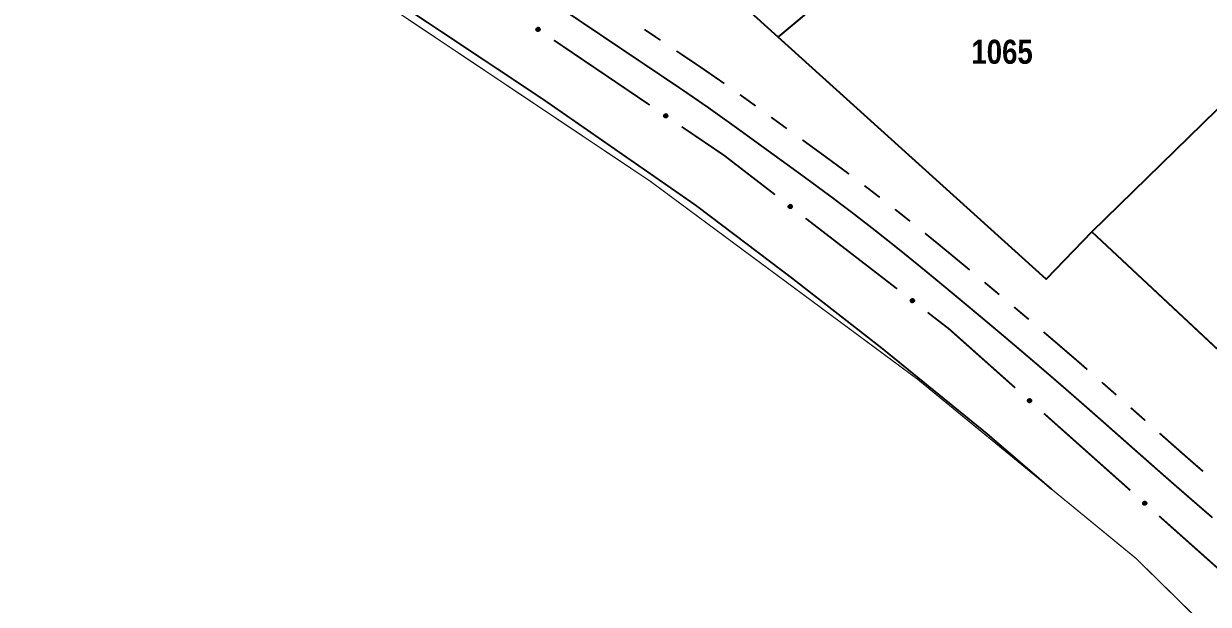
# Model space of a CAD drawing. Extents: x 203591 to 208218, y 4854879 to 4857795.
# Drawn here: x 204251.3 to 204374.2, y 4855585.4 to 4855645.6 of the extents above; entities that cross this region are included whole.
import ezdxf
from ezdxf.enums import TextEntityAlignment as Align

# ---------------------------------------------------------------- set-up
doc = ezdxf.new("R2010")
doc.units = 0
doc.header["$LTSCALE"] = 1.5
doc.header["$MEASUREMENT"] = 0
doc.linetypes.add('TRACO_05', pattern=[11, 7, -1, 0.5, -1, 0.5, -1])
for name, color, linetype in [('CD-MALHA-LOTES', 40, 'CONTINUOUS'), ('HD-VALAS-DRENOS', 170, 'CONTINUOUS'), ('LM-LIM-SETOR-FISCAL', 7, 'CONTINUOUS'), ('RU-QUADRAS', 210, 'CONTINUOUS'), ('SV-EIXO-ROD-ESTR', 7, 'CONTINUOUS'), ('SV-FX-DOM-FED', 20, 'CONTINUOUS'), ('SV-ROD-ESTADUAIS', 20, 'CONTINUOUS'), ('Th_NmrPorta', 7, 'CONTINUOUS')]:
    doc.layers.add(name, color=color, linetype=linetype)
doc.styles.get("Standard").update_dxf_attribs({"font": 'swisscbo.ttf'})
doc.linetypes.add('Limite', pattern='A,20,-3,[130,ltypeshp.shx,S=6.35,R=0,X=0,Y=0],-3,20', length=46)

msp = doc.modelspace()

# ---------------------------------------------------------------- linework, layer by layer
at = {"layer": 'CD-MALHA-LOTES', "linetype": 'Continuous', "flags": 128}
for points in [[(204329.6, 4855644.25), (204362.84, 4855672.05), (204358.27, 4855677.14)], [(204362.14, 4855624.03), (204411.12, 4855671.9)], [(204329.6, 4855644.25), (204322.46, 4855650.71)], [(204362.14, 4855624.03), (204357.39, 4855619.11), (204329.6, 4855644.25)], [(204385.68, 4855602.03), (204362.14, 4855624.03)]]:
    msp.add_lwpolyline(points, dxfattribs=at)
at = {"layer": 'HD-VALAS-DRENOS', "linetype": 'TRACO_05', "const_width": 0.18, "flags": 128}
msp.add_lwpolyline([(204357.996858, 4855597.290138), (204351.26, 4855603.08), (204340.36, 4855611.95), (204331.09, 4855619.18), (204321.04, 4855626.79), (204305.19, 4855637.8), (204279.91, 4855654.61)], dxfattribs=at)
at = {"layer": 'LM-LIM-SETOR-FISCAL', "linetype": 'Limite', "ltscale": 0.1, "const_width": 0.13, "flags": 128}
msp.add_lwpolyline([(205796.415, 4856248.315), (205682.51, 4856182.65), (205659.3, 4856170.51), (205621.44, 4856158.01), (205507.35, 4856123.37), (205407.36, 4856092.31), (205394.74, 4856089.5), (205362.25, 4856082.61), (205354.69, 4856080.34), (205337.55, 4856076.77), (205289.87, 4856073.56), (205229.36, 4856070.3), (205219.27, 4856069.56), (205147.92, 4856065.7), (205113.32, 4856064.4), (205090.92, 4856063.16), (205009.9, 4856058.92), (204851.88, 4856050.7), (204687.08, 4856042.13), (204637.14, 4856038.78), (204603.03, 4856036.66), (204553.89, 4856035.32), (204520.66, 4856035.13), (204502.57, 4856037.61), (204484.57, 4856041.23), (204412.67, 4856060.75), (204330.68, 4856083.79), (204299.16, 4856093.11), (204270.41, 4856101.78), (204253.26, 4856107.22), (204244.69, 4856110.17), (204218.41, 4856111.79), (204202.69, 4856112.17), (204189.55, 4856111.98), (204142.89, 4856109.12), (204035.38, 4856102.27), (203993.42, 4856098.93), (203985.94, 4856098.57), (203969, 4856097.51), (203907.01, 4856092.75), (203828.45, 4856087.6), (203806.83, 4856085.89), (203745.43, 4856081.58), (203724.99, 4856080.15), (203677.22, 4856076.56), (203633.71, 4856071.22), (203591.04, 4856063.51), (203660.37, 4856023.03), (203705.27, 4855996.41), (203743.77, 4855973.31), (203818.31, 4855928.72), (203887.09, 4855887.86), (203952.66, 4855848.85), (204025, 4855805.96), (204088.2, 4855766.95), (204107.49, 4855755.62), (204177.8, 4855715.26), (204283.05, 4855651.55), (204316.3, 4855629.3), (204344.05, 4855608.74), (204359.413431, 4855596.133587), (204366.73, 4855590.13), (204395.58, 4855561.78), (204414.87, 4855540.12), (204436.53, 4855514.57), (204458.95, 4855485.04), (204486.36, 4855444.86), (204505.82, 4855416.26), (204534.16, 4855377.59), (204568.85, 4855328.27), (204604.98, 4855276.24), (204637.1, 4855229.79), (204661.77, 4855193.9), (204679.77, 4855167.91), (204703.32, 4855133.45), (204736.81, 4855084.64), (204752.67, 4855062.31), (204783.23, 4855019.37), (204803.12, 4854991.18), (204834.249649, 4854948.199642), (204845.64, 4854959.83), (204876.75, 4854964.71), (204914.35, 4854970.84), (204996.87, 4854983.31), (205090.66, 4854997.71), (205105.98, 4854999.94), (205187.94, 4855012.05), (205245.94, 4855021.11), (205272.68, 4855025.85), (205289.82, 4855028.52), (205353.63, 4855038.1), (205379.87, 4855044.32), (205380.17, 4855053.59), (205399.55, 4855054.95), (205426.54, 4855056.03), (205437.99, 4855056.62), (205499.63, 4855060.67), (205539.31, 4855063.19), (205567.09, 4855064.98), (205582.41, 4855066.09), (205635.91, 4855070), (205692.95, 4855073.42), (205739.37, 4855076.32), (205755.85, 4855076.88), (205779.09, 4855078.91), (205796.39, 4855080.33), (205832.27, 4855082.2), (205855.36, 4855083.58), (205884.96, 4855084.97), (205904.85, 4855085.43), (205945.85, 4855088.06), (205975.45, 4855089.94), (205990.04, 4855090.61), (206010.45, 4855091.62), (206021.42, 4855091.93), (206022.38, 4855094.63), (206023.19, 4855099.07), (206023.73, 4855105.32), (206023.73, 4855114.57), (206023.61, 4855122.77), (206023.73, 4855128.91), (206023.31, 4855148.74), (206059.09, 4855155.08), (206090.43, 4855139.24), (206138.56, 4855111.07), (206178.75, 4855088.19), (206206.79, 4855072.52), (206222.46, 4855062.86), (206230.38, 4855057.64), (206237.19, 4855052.51), (206245.02, 4855046.96), (206277.61, 4855028.92), (206315.11, 4855009.06), (206322.43, 4855004.94), (206334.61, 4854998.15), (206344.05, 4854991.94), (206370.01, 4854978.16), (206377.13, 4854974.52), (206383.62, 4854970.88), (206391.86, 4854965.97), (206400.96, 4854960.99), (206409.67, 4854956.24), (206418.06, 4854951.81), (206428.03, 4854946.58), (206436.74, 4854941.99), (206446.39, 4854936.45), (206454.94, 4854931.86), (206463.33, 4854927.27), (206473.94, 4854921.41), (206483.44, 4854916.66), (206493.49, 4854911.28), (206502.2, 4854906.53), (206509.16, 4854902.73), (206517.55, 4854899.17), (206528.48, 4854896), (206549.69, 4854889.67), (206564.41, 4854883.97), (206567.2, 4854879.08), (206570.83, 4854883.26), (206576.05, 4854891.17), (206582.86, 4854902.57), (206588.24, 4854910.17), (206594.1, 4854919.67), (206601.38, 4854929.09), (206611.99, 4854937.95), (206625.76, 4854949.98), (206640.32, 4854965.18), (206646.34, 4854973.73), (206650.93, 4854980.7), (206656.31, 4854989.4), (206659.8, 4854993.84), (206666.37, 4855000.56), (206674.91, 4855008.32), (206682.51, 4855016.24), (206687.1, 4855021.3), (206689.8, 4855026.21), (206695.97, 4855035.87), (206702.46, 4855046.95), (206709.74, 4855060.01), (206715.44, 4855068.88), (206721.77, 4855075.21), (206727.79, 4855082.65), (206732.22, 4855088.66), (206736.5, 4855097.05), (206739.58, 4855106.79), (206740.85, 4855116.29), (206741.17, 4855125.63), (206741.64, 4855134.02), (206741.17, 4855142.09), (206742.12, 4855150.72), (206742.75, 4855160.06), (206742.43, 4855173.36), (206743.07, 4855183.81), (206745.76, 4855192.36), (206748.45, 4855197.74), (206758.11, 4855205.5), (206768.24, 4855208.82), (206775.2, 4855210.56), (206778.84, 4855212.3), (206783.44, 4855216.26), (206786.6, 4855221.64), (206789.29, 4855225.29), (206792.14, 4855229.4), (206795.63, 4855232.73), (206801.01, 4855234.47), (206808.45, 4855236.21), (206816.52, 4855237.63), (206822.22, 4855240.17), (206827.6, 4855242.54), (206831.4, 4855244.28), (206836.63, 4855244.44), (206839.95, 4855243.97), (206842.19, 4855243.65), (206845.62, 4855240.46), (206849.62, 4855235.99), (206854.58, 4855232.12), (206859.64, 4855229.78), (206864.76, 4855227.39), (206870.2, 4855225.04), (206874.73, 4855222.3), (206878.92, 4855219.29), (206882.98, 4855215.83), (206887.98, 4855212.7), (206893.95, 4855209.85), (206900.29, 4855207.85), (206907.15, 4855206.19), (206913.73, 4855205.04), (206920.81, 4855203.6), (206927.56, 4855201.94), (206933.6, 4855200.48), (206939.89, 4855199.17), (206945.67, 4855197.5), (206951.88, 4855196.77), (206955.646692, 4855197.169441), (206957.306662, 4855197.34315), (206961.862616, 4855199.664984), (206966.527907, 4855198.429918), (206972.051755, 4855197.762708), (206977.408644, 4855196.392723), (206983.226231, 4855195.866614), (206988.517313, 4855195.575902), (206994.381656, 4855194.986132), (206999.439545, 4855194.39722), (207005.614593, 4855193.621657), (207012.363297, 4855193.601324), (207017.572169, 4855195.36525), (207023.03395, 4855199.405412), (207027.732957, 4855202.047994), (207032.274552, 4855204.906141), (207036.833943, 4855207.976499), (207041.709791, 4855210.664404), (207047.645836, 4855212.460922), (207053.627362, 4855214.050921), (207060.025663, 4855216.416757), (207065.622577, 4855219.182648), (207071.297192, 4855222.28006), (207076.000549, 4855226.442043), (207079.81713, 4855231.025691), (207081.103271, 4855236.760794), (207082.59759, 4855241.307754), (207088.023389, 4855243.939561), (207090.578395, 4855249.590665), (207089.808985, 4855256.17649), (207088.296416, 4855261.394437), (207091.682817, 4855264.782116), (207096.437455, 4855266.14688), (207101.10609, 4855269.633922), (207105.023599, 4855274.180832), (207109.741577, 4855275.556417), (207115.560457, 4855275.105675), (207120.834136, 4855274.222138), (207125.843848, 4855273.366924), (207131.736831, 4855271.630579), (207137.125757, 4855270.101991), (207140.28442, 4855270.079902), (207149.515925, 4855272.920652), (207159.750695, 4855279.150512), (207168.205506, 4855287.160332), (207178.440276, 4855293.835183), (207190.455007, 4855299.175063), (207198.909818, 4855306.294903), (207210.479558, 4855312.524764), (207226.054209, 4855320.312089), (207238.95892, 4855331.88183), (207248.7487, 4855350.571411), (207250.973651, 4855379.940753), (207256.758521, 4855404.860194), (207263.433371, 4855423.994765), (207271.888182, 4855446.689256), (207282.567942, 4855472.943668), (207294.805168, 4855494.970674), (207326.84445, 4855524.340016), (207365.558582, 4855558.159258), (207387.072345, 4855586.866424), (207407.157013, 4855615.155159), (207422.962295, 4855638.924947), (207434.532036, 4855666.069339), (207438.091956, 4855689.65381), (207436.311996, 4855734.152813), (207437.646966, 4855776.64936), (207435.867006, 4855804.683732), (207437.201976, 4855838.502973), (207442.986846, 4855862.087445), (207450.106687, 4855888.786846), (207460.341457, 4855908.811397), (207484.893222, 4855935.842551), (207514.888754, 4855951.474025), (207555.868566, 4855955.698748), (207618.394465, 4855944.291996), (207657.684388, 4855935.842551), (207679.230475, 4855930.772883), (207701.081061, 4855927.500978), (207727.335472, 4855933.285849), (207757.594794, 4855943.075629), (207797.198906, 4855948.41551), (207840.362939, 4855943.520619), (207880.857031, 4855931.060899), (207908.46854, 4855922.081144), (207928.081857, 4855916.750273), (207978.978222, 4855907.32502), (207988.919986, 4855905.773418), (208022.363859, 4855902.136547), (208058.853041, 4855901.246567), (208090.002343, 4855903.026527), (208114.955167, 4855908.683361), (208130.682304, 4855913.813432), (208161.847626, 4855928.407512), (208188.891822, 4855948.61949), (208218.286591, 4855981.057933), (208187.445907, 4855991.449903), (208165.321069, 4856010.222493), (208159.224361, 4856022.94), (208156.58974, 4856039.12589), (208148.685879, 4856065.472094), (208141.72335, 4856085.385589), (208131.121743, 4856100.600365), (208114.978287, 4856123.563692), (208106.091421, 4856139.449948), (208093.205298, 4856162.116022), (208084.73682, 4856199.326829), (208076.797221, 4856229.27502), (208073.616124, 4856257.1496), (208067.838157, 4856284.431712), (208065.021572, 4856320.096316), (208063.518292, 4856367.226456), (208062.416051, 4856397.165935), (208051.054374, 4856419.94066), (208041.168955, 4856425.250761), (208034.147983, 4856457.455812), (208021.67975, 4856492.348298), (208031.159526, 4856541.689942), (208020.976111, 4856586.808408), (208019.467809, 4856600.268866), (208028.327718, 4856624.553543), (208027.926294, 4856671.90573), (208026.162133, 4856750.628679), (208030.440265, 4856795.701991), (208034.406877, 4856848.418794), (208036.125381, 4856871.257936), (208022.299519, 4856927.922659), (208010.560024, 4856953.886397), (208008.303255, 4856989.771934), (207999.795743, 4857038.357717), (207992.204293, 4857055.360826), (207973.187812, 4857100.767903), (207964.482023, 4857136.653753), (207955.32649, 4857174.790688), (207947.06, 4857205.66), (207936.24, 4857242.09), (207927.67, 4857273.58), (207918.98, 4857320.37), (207891.61, 4857379.79), (207864.78, 4857442.58), (207832.53, 4857508.13), (207814.62, 4857556.12), (207809.96, 4857575.68), (207785.03, 4857617.04), (207772.89, 4857638.07), (207748.63, 4857685.56), (207726.14, 4857726.05), (207670.54, 4857791.94), (207637.716929, 4857752.579866), (207327.499503, 4857249.046871), (207320.676618, 4857251.493261), (207314.080136, 4857253.877844), (207301.63279, 4857226.347664), (207278.712679, 4857178.433894), (207276.5774, 4857174.787641), (207262.892453, 4857152.57806), (207252.462304, 4857134.399802), (207240.885989, 4857115.917861), (207229.906692, 4857098.269253), (207214.91377, 4857077.033986), (207202.397592, 4857060.643753), (207187.795384, 4857042.763498), (207183.851205, 4857038.068132), (207172.84771, 4857025.964287), (207149.87276, 4857002.228535), (207122.979462, 4856978.24558), (207115.279823, 4856971.792429), (207096.554824, 4856956.721089), (207093.179038, 4856954.256239), (207063.969674, 4856931.265115), (207039.009706, 4856911.05036), (207002.55255, 4856880.952023), (206995.622513, 4856875.427191), (206955.697742, 4856843.197587), (206925.76, 4856819.17), (206889.95, 4856790.29), (206863.87, 4856769.12), (206847.05, 4856755.62), (206812.934473, 4856729.478313), (206791.2, 4856713), (206771.48, 4856697.98), (206751.62, 4856684.07), (206724.81, 4856665.42), (206695.34, 4856644.45), (206670.42, 4856628.03), (206663.08, 4856623.07), (206633.21, 4856602.21), (206600.85, 4856580.16), (206591.4, 4856573.83), (206573.31, 4856561.53), (206563.13, 4856555.38), (206553.22, 4856549.54), (206544.9, 4856545.03), (206536.19, 4856541.04), (206524.84, 4856536.19), (206513.22, 4856531.58), (206498.3, 4856526.31), (206481.81, 4856521.39), (206460.98, 4856515.61), (206436.55, 4856509.25), (206404.85, 4856501.32), (206376.503498, 4856494.172169), (206338.854515, 4856484.264542), (206332.61, 4856481.61), (206321.41, 4856478.45), (206309.98, 4856474.91), (206297.27, 4856470.73), (206283.09, 4856465.93), (206265.98, 4856460.4), (206237.37, 4856450.17), (206227.79, 4856446.64), (206207.64, 4856438.98), (206187.88, 4856431.02), (206170.1, 4856423.58), (206145.59, 4856412.49), (206123.09, 4856402.3), (206095.56, 4856389.84), (206084.72388, 4856385.188271), (206064.4, 4856375.95), (206043.92, 4856366.69), (206002.95, 4856348.23), (205973.98, 4856334.81), (205918.83, 4856309.59), (205889.94, 4856296.39), (205871.28, 4856287.81), (205863.09, 4856283.51), (205834.67, 4856269.04), (205796.415, 4856248.315)], dxfattribs=at)
at = {"layer": 'RU-QUADRAS', "color": 6, "linetype": 'Continuous'}
msp.add_lwpolyline([(204491.62, 4855470.4), (204485.12, 4855481.46), (204492.52, 4855486.1, -0.010500238), (204454.05, 4855542.74), (204439.3, 4855563.81), (204437.19, 4855561.7), (204409.28, 4855590.32), (204403.48, 4855585.4), (204362.14, 4855624.03), (204357.39, 4855619.11), (204322.46, 4855650.71), (204310.34, 4855660.2), (204335.62, 4855709.18), (204334.39, 4855715.33), (204456.15, 4855729.02), (204460.54, 4855709.88), (204472.13, 4855680.56), (204525.15, 4855593.13, -0.0253272203)], format="xyb", dxfattribs=at)
at = {"layer": 'SV-EIXO-ROD-ESTR', "flags": 128}
for points in [[(204304.725317, 4855644.877564), (204304.677427, 4855644.867638), (204304.634238, 4855644.8689), (204304.598518, 4855644.88032), (204304.569586, 4855644.898642), (204304.542097, 4855644.92072), (204304.519295, 4855644.949094), (204304.500962, 4855644.986192), (204304.490667, 4855645.034163), (204304.494867, 4855645.078321), (204304.50419, 4855645.113939), (204304.521558, 4855645.145208), (204304.543453, 4855645.171552), (204304.57371, 4855645.194264), (204304.611486, 4855645.212476), (204304.659973, 4855645.22166), (204304.702307, 4855645.220133), (204304.736566, 4855645.208179), (204304.767891, 4855645.190519), (204304.795685, 4855645.167643), (204304.817908, 4855645.139662), (204304.836176, 4855645.101593), (204304.844606, 4855645.053617), (204304.843565, 4855645.011377), (204304.832096, 4855644.976959), (204304.814015, 4855644.94651), (204304.792206, 4855644.918671), (204304.764638, 4855644.894561), (204304.725317, 4855644.877564)], [(204317.974003, 4855635.906927), (204317.926113, 4855635.897001), (204317.882923, 4855635.898262), (204317.847204, 4855635.909683), (204317.818271, 4855635.928005), (204317.790783, 4855635.950083), (204317.76798, 4855635.978457), (204317.749647, 4855636.015555), (204317.739353, 4855636.063526), (204317.743553, 4855636.107684), (204317.752876, 4855636.143302), (204317.770244, 4855636.174571), (204317.792139, 4855636.200915), (204317.822396, 4855636.223627), (204317.860172, 4855636.241839), (204317.908659, 4855636.251023), (204317.950992, 4855636.249496), (204317.985252, 4855636.237542), (204318.016577, 4855636.219882), (204318.04437, 4855636.197006), (204318.066593, 4855636.169025), (204318.084861, 4855636.130956), (204318.093292, 4855636.08298), (204318.092251, 4855636.04074), (204318.080782, 4855636.006322), (204318.062701, 4855635.975873), (204318.040892, 4855635.948033), (204318.013324, 4855635.923924), (204317.974003, 4855635.906927)], [(204330.895815, 4855626.496061), (204330.847401, 4855626.489124), (204330.804373, 4855626.493063), (204330.769431, 4855626.506677), (204330.741691, 4855626.526759), (204330.715625, 4855626.5505), (204330.694626, 4855626.580234), (204330.67863, 4855626.618398), (204330.671331, 4855626.666915), (204330.678263, 4855626.710728), (204330.689778, 4855626.745698), (204330.709052, 4855626.77583), (204330.73254, 4855626.800765), (204330.764147, 4855626.821556), (204330.802981, 4855626.837389), (204330.851944, 4855626.843547), (204330.894101, 4855626.839397), (204330.927552, 4855626.825341), (204330.957722, 4855626.805772), (204330.984042, 4855626.781215), (204331.004487, 4855626.751909), (204331.020358, 4855626.712781), (204331.025796, 4855626.664373), (204331.022136, 4855626.62228), (204331.008554, 4855626.58864), (204330.988619, 4855626.559371), (204330.965125, 4855626.532938), (204330.936115, 4855626.510585), (204330.895815, 4855626.496061)], [(204343.562457, 4855616.720776), (204343.514043, 4855616.71384), (204343.471015, 4855616.717779), (204343.436073, 4855616.731393), (204343.408333, 4855616.751475), (204343.382267, 4855616.775216), (204343.361268, 4855616.80495), (204343.345272, 4855616.843113), (204343.337973, 4855616.891631), (204343.344905, 4855616.935443), (204343.35642, 4855616.970414), (204343.375694, 4855617.000546), (204343.399182, 4855617.025481), (204343.430789, 4855617.046272), (204343.469622, 4855617.062105), (204343.518586, 4855617.068263), (204343.560743, 4855617.064112), (204343.594194, 4855617.050057), (204343.624364, 4855617.030488), (204343.650684, 4855617.005931), (204343.671129, 4855616.976625), (204343.687, 4855616.937497), (204343.692438, 4855616.889089), (204343.688778, 4855616.846995), (204343.675196, 4855616.813355), (204343.655261, 4855616.784087), (204343.631767, 4855616.757654), (204343.602757, 4855616.735301), (204343.562457, 4855616.720776)], [(204355.712831, 4855606.33532), (204355.664049, 4855606.331811), (204355.621405, 4855606.338771), (204355.587509, 4855606.354813), (204355.561253, 4855606.376799), (204355.536924, 4855606.402318), (204355.518072, 4855606.433457), (204355.504804, 4855606.472653), (204355.500941, 4855606.521563), (204355.510942, 4855606.564779), (204355.524891, 4855606.598852), (204355.546241, 4855606.627551), (204355.571426, 4855606.650769), (204355.60442, 4855606.669282), (204355.644272, 4855606.68234), (204355.693548, 4855606.685034), (204355.735308, 4855606.677924), (204355.767686, 4855606.661546), (204355.796402, 4855606.639901), (204355.820927, 4855606.613551), (204355.839256, 4855606.582877), (204355.852332, 4855606.542728), (204355.854346, 4855606.494058), (204355.84773, 4855606.452327), (204355.831812, 4855606.419727), (204355.809865, 4855606.391936), (204355.784567, 4855606.367223), (204355.754054, 4855606.34697), (204355.712831, 4855606.33532)], [(204367.659389, 4855595.692023), (204367.610606, 4855595.688515), (204367.567963, 4855595.695475), (204367.534067, 4855595.711517), (204367.50781, 4855595.733503), (204367.483482, 4855595.759021), (204367.46463, 4855595.79016), (204367.451362, 4855595.829356), (204367.447499, 4855595.878267), (204367.4575, 4855595.921482), (204367.471449, 4855595.955555), (204367.492798, 4855595.984254), (204367.517984, 4855596.007472), (204367.550977, 4855596.025985), (204367.59083, 4855596.039043), (204367.640105, 4855596.041737), (204367.681865, 4855596.034627), (204367.714243, 4855596.01825), (204367.742959, 4855595.996604), (204367.767485, 4855595.970254), (204367.785814, 4855595.939581), (204367.798889, 4855595.899432), (204367.800904, 4855595.850761), (204367.794288, 4855595.80903), (204367.778369, 4855595.77643), (204367.756422, 4855595.748639), (204367.731124, 4855595.723926), (204367.700611, 4855595.703673), (204367.659389, 4855595.692023)]]:
    msp.add_lwpolyline(points, close=True, dxfattribs=at)
for points in [[(204304.764638, 4855644.894561), (204304.490667, 4855645.034163)], [(204304.792206, 4855644.918671), (204304.494867, 4855645.078321)], [(204304.774585, 4855644.909385), (204304.496316, 4855645.053307)], [(204304.74529, 4855644.888023), (204304.499787, 4855645.009759)], [(204304.725317, 4855644.877564), (204304.500962, 4855644.986192)], [(204304.79936, 4855644.933807), (204304.502648, 4855645.091864)], [(204304.814015, 4855644.94651), (204304.50419, 4855645.113939)], [(204304.821146, 4855644.963548), (204304.515795, 4855645.130751)], [(204304.699011, 4855644.873217), (204304.516488, 4855644.963845)], [(204304.677427, 4855644.867638), (204304.519295, 4855644.949094)], [(204304.832096, 4855644.976959), (204304.521558, 4855645.145208)], [(204304.835388, 4855644.996751), (204304.535286, 4855645.157104)], [(204304.652804, 4855644.868251), (204304.538579, 4855644.930761)], [(204304.634238, 4855644.8689), (204304.542097, 4855644.92072)], [(204304.843565, 4855645.011377), (204304.543453, 4855645.171552)], [(204304.84285, 4855645.034543), (204304.563086, 4855645.181125)], [(204304.844606, 4855645.053617), (204304.57371, 4855645.194264)], [(204304.836354, 4855645.078491), (204304.595406, 4855645.202087)], [(204304.836176, 4855645.101593), (204304.611486, 4855645.212476)], [(204304.821148, 4855645.121745), (204304.642414, 4855645.213103)], [(204304.817908, 4855645.139662), (204304.659973, 4855645.22166)], [(204304.802846, 4855645.155559), (204304.686727, 4855645.217704)], [(204304.795685, 4855645.167643), (204304.702307, 4855645.220133)], [(204318.013324, 4855635.923924), (204317.739353, 4855636.063526)], [(204318.040892, 4855635.948033), (204317.743553, 4855636.107684)], [(204318.023271, 4855635.938748), (204317.745001, 4855636.08267)], [(204317.993976, 4855635.917386), (204317.748473, 4855636.039122)], [(204317.974003, 4855635.906927), (204317.749647, 4855636.015555)], [(204318.048046, 4855635.96317), (204317.751334, 4855636.121227)], [(204318.062701, 4855635.975873), (204317.752876, 4855636.143302)], [(204318.069832, 4855635.992911), (204317.764481, 4855636.160114)], [(204318.080782, 4855636.006322), (204317.770244, 4855636.174571)], [(204318.084074, 4855636.026114), (204317.783972, 4855636.186466)], [(204318.092251, 4855636.04074), (204317.792139, 4855636.200915)], [(204318.091536, 4855636.063906), (204317.811772, 4855636.210488)], [(204318.093292, 4855636.08298), (204317.822396, 4855636.223627)], [(204318.085039, 4855636.107854), (204317.844092, 4855636.23145)], [(204318.084861, 4855636.130956), (204317.860172, 4855636.241839)], [(204318.069833, 4855636.151108), (204317.8911, 4855636.242466)], [(204318.066593, 4855636.169025), (204317.908659, 4855636.251023)], [(204318.051532, 4855636.184922), (204317.935413, 4855636.247067)], [(204318.04437, 4855636.197006), (204317.950992, 4855636.249496)], [(204317.947697, 4855635.90258), (204317.765174, 4855635.993208)], [(204317.926113, 4855635.897001), (204317.76798, 4855635.978457)], [(204317.901489, 4855635.897614), (204317.787265, 4855635.960124)], [(204317.882923, 4855635.898262), (204317.790783, 4855635.950083)], [(204330.936115, 4855626.510585), (204330.671331, 4855626.666915)], [(204330.946962, 4855626.524763), (204330.678157, 4855626.685672)], [(204330.965125, 4855626.532938), (204330.678263, 4855626.710728)], [(204330.895815, 4855626.496061), (204330.67863, 4855626.618398)], [(204330.916398, 4855626.50526), (204330.67892, 4855626.641992)], [(204330.973204, 4855626.547601), (204330.686869, 4855626.723762)], [(204330.988619, 4855626.559371), (204330.689778, 4855626.745698)], [(204330.86929, 4855626.493354), (204330.69274, 4855626.595131)], [(204330.847401, 4855626.489124), (204330.694626, 4855626.580234)], [(204330.996794, 4855626.575934), (204330.702403, 4855626.761759)], [(204331.008554, 4855626.58864), (204330.709052, 4855626.77583)], [(204330.822863, 4855626.491264), (204330.712737, 4855626.56074)], [(204330.804373, 4855626.493063), (204330.715625, 4855626.5505)], [(204331.013067, 4855626.608189), (204330.723492, 4855626.786851)], [(204331.022136, 4855626.62228), (204330.73254, 4855626.800765)], [(204331.02286, 4855626.645446), (204330.752729, 4855626.809101)], [(204331.025796, 4855626.664373), (204330.764147, 4855626.821556)], [(204331.019103, 4855626.689712), (204330.786286, 4855626.828018)], [(204331.020358, 4855626.712781), (204330.802981, 4855626.837389)], [(204331.006609, 4855626.733826), (204330.833888, 4855626.836096)], [(204331.004487, 4855626.751909), (204330.851944, 4855626.843547)], [(204330.990441, 4855626.76871), (204330.878401, 4855626.83794)], [(204330.984042, 4855626.781215), (204330.894101, 4855626.839397)], [(204343.602757, 4855616.735301), (204343.337973, 4855616.891631)], [(204343.613603, 4855616.749479), (204343.344799, 4855616.910387)], [(204343.631767, 4855616.757654), (204343.344905, 4855616.935443)], [(204343.562457, 4855616.720776), (204343.345272, 4855616.843113)], [(204343.58304, 4855616.729976), (204343.345562, 4855616.866708)], [(204343.639846, 4855616.772317), (204343.353511, 4855616.948478)], [(204343.655261, 4855616.784087), (204343.35642, 4855616.970414)], [(204343.535932, 4855616.71807), (204343.359382, 4855616.819847)], [(204343.514043, 4855616.71384), (204343.361268, 4855616.80495)], [(204343.663435, 4855616.80065), (204343.369045, 4855616.986474)], [(204343.675196, 4855616.813355), (204343.375694, 4855617.000546)], [(204343.489505, 4855616.71598), (204343.379379, 4855616.785455)], [(204343.471015, 4855616.717779), (204343.382267, 4855616.775216)], [(204343.679709, 4855616.832905), (204343.390133, 4855617.011566)], [(204343.688778, 4855616.846995), (204343.399182, 4855617.025481)], [(204343.689502, 4855616.870161), (204343.41937, 4855617.033817)], [(204343.692438, 4855616.889089), (204343.430789, 4855617.046272)], [(204343.685744, 4855616.914428), (204343.452928, 4855617.052733)], [(204343.687, 4855616.937497), (204343.469622, 4855617.062105)], [(204343.673251, 4855616.958541), (204343.500529, 4855617.060812)], [(204343.671129, 4855616.976625), (204343.518586, 4855617.068263)], [(204343.657083, 4855616.993426), (204343.545042, 4855617.062655)], [(204343.650684, 4855617.005931), (204343.560743, 4855617.064112)], [(204355.754054, 4855606.34697), (204355.500941, 4855606.521563)], [(204355.765873, 4855606.360348), (204355.509071, 4855606.539793)], [(204355.784567, 4855606.367223), (204355.510942, 4855606.564779)], [(204355.793659, 4855606.381281), (204355.520445, 4855606.577175)], [(204355.809865, 4855606.391936), (204355.524891, 4855606.598852)], [(204355.819186, 4855606.407882), (204355.538617, 4855606.613983)], [(204355.831812, 4855606.419727), (204355.546241, 4855606.627551)], [(204355.837691, 4855606.43891), (204355.561421, 4855606.637527)], [(204355.84773, 4855606.452327), (204355.571426, 4855606.650769)], [(204355.850084, 4855606.475384), (204355.592152, 4855606.657663)], [(204355.854346, 4855606.494058), (204355.60442, 4855606.669282)], [(204355.849454, 4855606.519805), (204355.626959, 4855606.674168)], [(204355.852332, 4855606.542728), (204355.644272, 4855606.68234)], [(204355.840099, 4855606.564689), (204355.675011, 4855606.678873)], [(204355.839256, 4855606.582877), (204355.693548, 4855606.685034)], [(204355.826429, 4855606.600627), (204355.719544, 4855606.677576)], [(204355.820927, 4855606.613551), (204355.735308, 4855606.677924)], [(204355.712831, 4855606.33532), (204355.504804, 4855606.472653)], [(204355.734011, 4855606.343047), (204355.506755, 4855606.496168)], [(204355.686181, 4855606.334489), (204355.51724, 4855606.44845)], [(204355.664049, 4855606.331811), (204355.518072, 4855606.433457)], [(204355.639723, 4855606.335674), (204355.534764, 4855606.412735)], [(204355.621405, 4855606.338771), (204355.536924, 4855606.402318)], [(204367.700611, 4855595.703673), (204367.447499, 4855595.878267)], [(204367.659389, 4855595.692023), (204367.451362, 4855595.829356)], [(204367.680569, 4855595.69975), (204367.453313, 4855595.852872)], [(204367.71243, 4855595.717052), (204367.455628, 4855595.896496)], [(204367.731124, 4855595.723926), (204367.4575, 4855595.921482)], [(204367.632739, 4855595.691192), (204367.463798, 4855595.805153)], [(204367.610606, 4855595.688515), (204367.46463, 4855595.79016)], [(204367.740217, 4855595.737984), (204367.467002, 4855595.933878)], [(204367.756422, 4855595.748639), (204367.471449, 4855595.955555)], [(204367.58628, 4855595.692377), (204367.481322, 4855595.769438)], [(204367.567963, 4855595.695475), (204367.483482, 4855595.759021)], [(204367.765743, 4855595.764585), (204367.485175, 4855595.970686)], [(204367.778369, 4855595.77643), (204367.492798, 4855595.984254)], [(204367.784249, 4855595.795613), (204367.507978, 4855595.99423)], [(204367.794288, 4855595.80903), (204367.517984, 4855596.007472)], [(204367.796641, 4855595.832087), (204367.53871, 4855596.014366)], [(204367.800904, 4855595.850761), (204367.550977, 4855596.025985)], [(204367.796012, 4855595.876508), (204367.573517, 4855596.030871)], [(204367.798889, 4855595.899432), (204367.59083, 4855596.039043)], [(204367.786657, 4855595.921393), (204367.621569, 4855596.035576)], [(204367.785814, 4855595.939581), (204367.640105, 4855596.041737)], [(204367.772986, 4855595.95733), (204367.666101, 4855596.03428)], [(204367.767485, 4855595.970254), (204367.681865, 4855596.034627)]]:
    msp.add_lwpolyline(points, dxfattribs=at)
at = {"layer": 'SV-EIXO-ROD-ESTR', "const_width": 0.18, "flags": 128}
for points in [[(204316.260662, 4855637.199965), (204306.324148, 4855643.927943)], [(204323.97, 4855631.98), (204319.572833, 4855634.957306)], [(204324.516001, 4855631.558632), (204323.97, 4855631.98)], [(204329.265992, 4855627.8929), (204324.516001, 4855631.558632)], [(204341.932634, 4855618.117616), (204332.432653, 4855625.449079)], [(204347.32, 4855613.96), (204345.099294, 4855615.673795)], [(204347.465519, 4855613.830356), (204347.32, 4855613.96)], [(204354.185457, 4855607.843502), (204347.465519, 4855613.830356)], [(204366.132015, 4855597.200205), (204357.172097, 4855605.182678)], [(204378.078572, 4855586.556908), (204369.118654, 4855594.539381)]]:
    msp.add_lwpolyline(points, dxfattribs=at)
at = {"layer": 'SV-FX-DOM-FED', "const_width": 0.18, "flags": 128}
for points in [[(204315.718312, 4855645.044329), (204317.378031, 4855643.928383)], [(204319.03775, 4855642.812438), (204321.527328, 4855641.13852)], [(204321.527328, 4855641.13852), (204321.54, 4855641.13)], [(204321.54, 4855641.13), (204323.99767, 4855639.436344)], [(204325.625347, 4855638.274165), (204326.439113, 4855637.692973)], [(204326.439113, 4855637.692973), (204326.451366, 4855637.684221)], [(204326.451366, 4855637.684221), (204327.248926, 4855637.106285)], [(204328.867098, 4855635.930906), (204328.879748, 4855635.92171)], [(204328.879748, 4855635.92171), (204330.485795, 4855634.756248)], [(204332.105163, 4855633.582517), (204332.914554, 4855632.995245)], [(204332.914554, 4855632.995245), (204332.993698, 4855632.93782)], [(204332.993698, 4855632.93782), (204333.722972, 4855632.406637)], [(204333.722972, 4855632.406637), (204334.206261, 4855632.054623)], [(204334.206261, 4855632.054623), (204336.140718, 4855630.630555)], [(204336.140718, 4855630.630555), (204336.622098, 4855630.276183)], [(204336.622098, 4855630.276183), (204336.943545, 4855630.034366)], [(204338.541796, 4855628.832037), (204338.93, 4855628.54)], [(204338.93, 4855628.54), (204340.127497, 4855627.61326)], [(204341.705209, 4855626.384153), (204343.27149, 4855625.140463)], [(204344.830424, 4855623.887595), (204345.606052, 4855623.256405)], [(204345.606052, 4855623.256405), (204345.982611, 4855622.949969)], [(204345.982611, 4855622.949969), (204346.380503, 4855622.623773)], [(204346.380503, 4855622.623773), (204347.142877, 4855621.998771)], [(204347.142877, 4855621.998771), (204347.925274, 4855621.353468)], [(204347.925274, 4855621.353468), (204348.300362, 4855621.044105)], [(204348.300362, 4855621.044105), (204348.695976, 4855620.716274)], [(204348.695976, 4855620.716274), (204349.455648, 4855620.086761)], [(204349.455648, 4855620.086761), (204349.465944, 4855620.078191)], [(204351.003186, 4855618.798782), (204351.482699, 4855618.399694)], [(204351.482699, 4855618.399694), (204352.538785, 4855617.517403)], [(204354.07127, 4855616.232302), (204354.836497, 4855615.588541)], [(204354.836497, 4855615.588541), (204354.93162, 4855615.508517)], [(204354.93162, 4855615.508517), (204355.60057, 4855614.943412)], [(204357.125269, 4855613.649084), (204357.88691, 4855613.001084)], [(204357.88691, 4855613.001084), (204358.362318, 4855612.59661)], [(204358.362318, 4855612.59661), (204360.163471, 4855611.047313)], [(204360.163471, 4855611.047313), (204360.636495, 4855610.640432)], [(204360.636495, 4855610.640432), (204361.674495, 4855609.737054)], [(204363.180719, 4855608.421279), (204364.682855, 4855607.100828)], [(204366.181544, 4855605.776469), (204366.930638, 4855605.114005)], [(204366.930638, 4855605.114005), (204367.120651, 4855604.945966)], [(204367.120651, 4855604.945966), (204367.679376, 4855604.451139)], [(204369.176883, 4855603.125443), (204369.366901, 4855602.957268)], [(204369.366901, 4855602.957268), (204369.926183, 4855602.463212)], [(204369.926183, 4855602.463212), (204370.491126, 4855601.964155)], [(204370.491126, 4855601.964155), (204371.426372, 4855601.140551)], [(204371.426372, 4855601.140551), (204371.61688, 4855600.972785)], [(204371.61688, 4855600.972785), (204372.177912, 4855600.480864)], [(204372.177912, 4855600.480864), (204372.744759, 4855599.983846)], [(204372.744759, 4855599.983846), (204373.684408, 4855599.165395)]]:
    msp.add_lwpolyline(points, dxfattribs=at)
at = {"layer": 'SV-ROD-ESTADUAIS', "const_width": 0.18, "flags": 128}
for points in [[(204304.08, 4855649.25), (204319.83, 4855638.66)], [(204319.83, 4855638.66), (204322.300302, 4855636.958231), (204324.742312, 4855635.21553), (204325.957506, 4855634.335735), (204327.171386, 4855633.453994), (204328.804648, 4855632.26931), (204330.019542, 4855631.389035), (204331.233661, 4855630.507818), (204332.445985, 4855629.624307), (204334.861167, 4855627.844981), (204337.1, 4855626.16), (204339.47234, 4855624.324517), (204341.822116, 4855622.459604), (204342.989946, 4855621.518027), (204344.153819, 4855620.571391), (204345.314297, 4855619.620462), (204346.471941, 4855618.666006), (204347.627311, 4855617.70879), (204349.572684, 4855616.089698), (204350.723862, 4855615.127711), (204351.873353, 4855614.163822), (204353.020976, 4855613.197815), (204354.166551, 4855612.229472), (204356.450835, 4855610.284914), (204358.724762, 4855608.328415), (204360.660545, 4855606.644315), (204362.914663, 4855604.664838), (204365.163253, 4855602.678903), (204366.286889, 4855601.685145), (204367.410841, 4855600.691731), (204368.535674, 4855599.699312), (204369.661953, 4855598.708543), (204370.790244, 4855597.720074), (204372.391871, 4855596.325635), (204373.525705, 4855595.343524), (204374.660653, 4855594.362697)]]:
    msp.add_lwpolyline(points, dxfattribs=at)

# ---------------------------------------------------------------- texts
at = {"layer": 'Th_NmrPorta', "color": 1}
msp.add_text('1065', height=2.5, dxfattribs=at).set_placement((204349.640366, 4855642.729086), align=Align.MIDDLE_LEFT)

doc.saveas('drawing.dxf')
